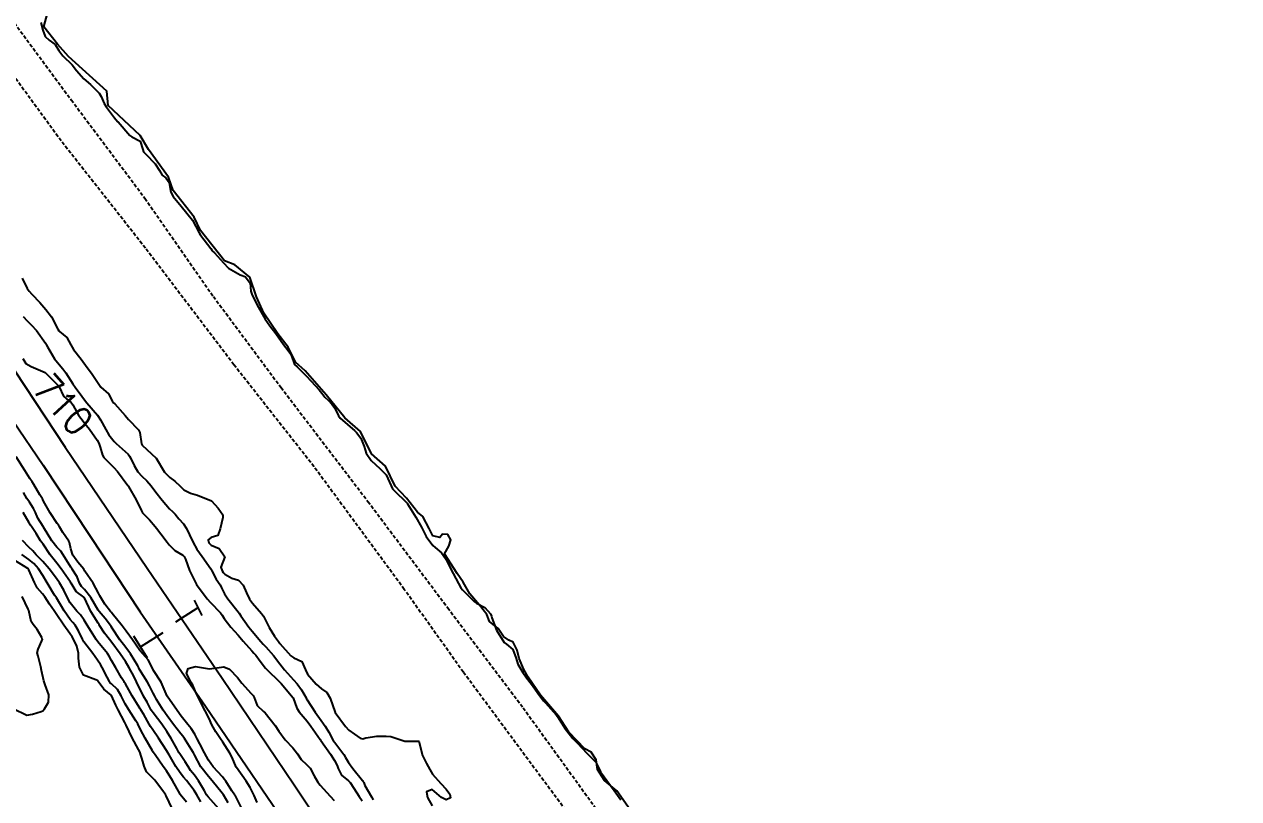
# Model space of a CAD drawing. Header units: metres. Extents: x 292545 to 299085, y 7450245 to 7463078.
# Drawn here: x 298413.3 to 298586.7, y 7451403.8 to 7451514.4 of the extents above; entities that cross this region are included whole.
import ezdxf
from ezdxf.enums import TextEntityAlignment as Align

# ---------------------------------------------------------------- set-up
doc = ezdxf.new("R2010")
doc.units = ezdxf.units.M
doc.linetypes.add('DASHED', pattern=[0.75, 0.5, -0.25])
for name, color, linetype in [('Cotas', 45, 'Continuous'), ('Curvas de Nivel 1m', 11, 'Continuous'), ('Curvas de Nivel 5m', 15, 'Continuous'), ('Hidrografia', 140, 'Continuous'), ('Linha Férrea', 20, 'Continuous'), ('Pórtico', 62, 'Continuous'), ('Vias Secundárias', 230, 'DASHED')]:
    doc.layers.add(name, color=color, linetype=linetype)
doc.styles.add('Style-STANDARD', font='STANDARD.shx')

msp = doc.modelspace()

# ---------------------------------------------------------------- linework, layer by layer
at = {"layer": 'Curvas de Nivel 1m', "flags": 128}
for points, elevation in [([(298415.68, 7451514.65), (298415.95, 7451513.55), (298416.27, 7451512.65), (298416.84, 7451512.1), (298417.71, 7451511.51), (298418.23, 7451510.62), (298418.81, 7451509.9), (298420.15, 7451508.6), (298420.78, 7451507.77), (298421.8, 7451506.58), (298422.76, 7451505.77), (298424.01, 7451504.55), (298424.29, 7451504.09), (298424.73, 7451503.06), (298425.06, 7451502.54), (298426.19, 7451501.04), (298426.64, 7451500.52), (298426.7, 7451500.45), (298428.38, 7451498.5), (298428.67, 7451498.31), (298429.85, 7451497.67), (298430.23, 7451496.48), (298430.34, 7451496.17), (298430.65, 7451495.85), (298432.01, 7451494.46), (298432.62, 7451493.52), (298433.01, 7451492.85), (298433.54, 7451492.44), (298433.98, 7451491.81), (298434.25, 7451490.42), (298434.57, 7451489.78), (298435.71, 7451488.41), (298436.54, 7451487.41), (298437.35, 7451486.39), (298438.27, 7451484.62), (298438.4, 7451484.38), (298438.51, 7451484.24), (298439.93, 7451482.36), (298440.16, 7451482.04), (298440.48, 7451481.73), (298441.77, 7451480.34), (298442.45, 7451479.58), (298444.14, 7451478.61), (298444.44, 7451478.51), (298444.91, 7451478.3), (298445.57, 7451477.44), (298445.66, 7451476.29), (298445.83, 7451475.71), (298446.4, 7451474.61), (298446.55, 7451474.28), (298446.73, 7451473.93), (298447.69, 7451472.27), (298448.35, 7451471.31), (298449.24, 7451470.25), (298450.32, 7451468.68), (298450.64, 7451468.24), (298451.35, 7451467.27), (298451.73, 7451466.22), (298451.9, 7451465.82), (298452.29, 7451465.47), (298453.58, 7451464.2), (298454.26, 7451463.43), (298455.42, 7451462.17), (298455.78, 7451461.71), (298456.23, 7451461.13), (298456.73, 7451460.67), (298457.21, 7451460.16), (298457.64, 7451459.57), (298458.2, 7451458.49), (298458.43, 7451458.14), (298460.18, 7451456.62), (298460.46, 7451456.4), (298460.77, 7451456.11), (298461.38, 7451455.31), (298461.84, 7451454.09), (298462.14, 7451453.15), (298462.82, 7451452.08), (298464.11, 7451450.92), (298464.97, 7451450.06), (298465.68, 7451448.46), (298465.91, 7451448.05), (298466.08, 7451447.85), (298467.99, 7451446.02), (298468.01, 7451445.98), (298468.05, 7451445.91), (298469.22, 7451444.01), (298470.01, 7451442.56), (298470.31, 7451442), (298470.72, 7451441.27), (298471.63, 7451439.98), (298471.98, 7451439.67), (298472.91, 7451438.91), (298473.54, 7451437.96), (298473.95, 7451437.13), (298474.57, 7451435.94), (298475.33, 7451434.53), (298475.67, 7451433.93), (298475.91, 7451433.63), (298477.61, 7451431.91), (298477.88, 7451431.73), (298479.08, 7451431.1), (298479.87, 7451430.2), (298480.02, 7451429.88), (298480.09, 7451429.65), (298480.74, 7451427.87), (298481.82, 7451426.11), (298482.15, 7451425.85), (298483.08, 7451425.12), (298483.53, 7451423.83), (298483.78, 7451423.04), (298484.48, 7451421.83), (298485.03, 7451421.09), (298485.75, 7451420.15), (298485.99, 7451419.81), (298486.66, 7451418.87), (298487.47, 7451417.79), (298487.72, 7451417.49), (298489.26, 7451415.77), (298489.45, 7451415.53), (298489.69, 7451415.16), (298490.6, 7451413.75), (298491.66, 7451412.41), (298492.3, 7451411.73), (298493.63, 7451410.29), (298494.27, 7451409.71), (298494.93, 7451409.01), (298495.58, 7451407.69), (298495.6, 7451407.66), (298497.03, 7451405.68), (298497.57, 7451404.96), (298498.5, 7451403.66)], 707), ([(298412.98, 7451478.14), (298413.71, 7451476.67), (298414, 7451476.26), (298414.4, 7451475.84), (298415.52, 7451474.65), (298416.38, 7451473.68), (298417.17, 7451472.63), (298418.11, 7451470.85), (298418.23, 7451470.62), (298418.34, 7451470.51), (298419.38, 7451469.65), (298419.95, 7451468.6), (298420.31, 7451467.94), (298421.41, 7451466.58), (298422.28, 7451465.4), (298422.88, 7451464.56), (298424.24, 7451462.55), (298425.35, 7451461.64), (298425.91, 7451460.52), (298426.04, 7451460.35), (298426.22, 7451460.17), (298427.7, 7451458.51), (298428.19, 7451457.94), (298429.61, 7451456.48), (298429.8, 7451456.1), (298430.03, 7451454.47), (298430.07, 7451454.38), (298430.15, 7451454.27), (298432.12, 7451452.45), (298433.32, 7451450.44), (298434.1, 7451449.67), (298434.82, 7451449.15), (298435.59, 7451448.41), (298436.08, 7451447.93), (298437.04, 7451447.42), (298438.06, 7451447.17), (298440.05, 7451446.36), (298440.99, 7451445.29), (298441.68, 7451444.34), (298441.66, 7451443.96), (298441.29, 7451442.34), (298440.93, 7451441.41), (298439.99, 7451441.12), (298439.56, 7451440.79), (298439.65, 7451440.36), (298439.98, 7451439.99), (298441.14, 7451439.51), (298441.96, 7451438.33), (298441.38, 7451436.89), (298441.58, 7451436.34), (298441.71, 7451436.12), (298441.93, 7451435.89), (298442.93, 7451435.31), (298443.92, 7451435.03), (298444.55, 7451434.3), (298445.02, 7451433.19), (298445.49, 7451432.29), (298445.88, 7451431.73), (298447.16, 7451430.27), (298447.45, 7451429.86), (298447.85, 7451429.09), (298448.29, 7451428.26), (298449.05, 7451427.02), (298449.61, 7451426.24), (298449.81, 7451425.99), (298451.36, 7451424.22), (298451.79, 7451423.94), (298452.96, 7451423.38), (298453.45, 7451422.19), (298453.76, 7451421.61), (298454.99, 7451420.18), (298455.74, 7451419.49), (298456.53, 7451418.95), (298456.99, 7451418.15), (298457.69, 7451416.14), (298459.17, 7451414.13), (298459.67, 7451413.6), (298461.29, 7451412.47), (298461.66, 7451412.38), (298462.08, 7451412.52), (298463.66, 7451412.73), (298464.98, 7451412.73), (298465.66, 7451412.67), (298467.65, 7451412.03), (298469.65, 7451412), (298470.16, 7451409.99), (298470.76, 7451408.84), (298471.24, 7451407.98), (298471.59, 7451407.3), (298472.79, 7451405.97), (298473.57, 7451405.18), (298474.07, 7451404.46), (298474.17, 7451403.95), (298473.55, 7451403.67), (298472.9, 7451403.97), (298471.56, 7451405.12), (298470.75, 7451404.81), (298470.87, 7451403.99), (298471.54, 7451402.8)], 708), ([(298413.14, 7451472.68), (298413.71, 7451472.03), (298414.35, 7451471.43), (298415.04, 7451470.65), (298416.32, 7451468.84), (298416.45, 7451468.64), (298416.64, 7451468.32), (298417.64, 7451466.63), (298418.28, 7451465.8), (298418.83, 7451465.17), (298419.25, 7451464.61), (298420.25, 7451463.06), (298420.57, 7451462.59), (298421.51, 7451461.29), (298422.05, 7451460.57), (298422.22, 7451460.35), (298423.75, 7451458.55), (298424.19, 7451457.92), (298424.93, 7451456.54), (298425.39, 7451455.76), (298426.16, 7451454.79), (298426.43, 7451454.52), (298428.14, 7451452.98), (298428.35, 7451452.71), (298428.47, 7451452.49), (298429.01, 7451451.39), (298429.53, 7451450.49), (298430.1, 7451449.86), (298430.8, 7451449.18), (298431.42, 7451448.46), (298432.07, 7451447.6), (298432.98, 7451446.44), (298434.04, 7451445.22), (298434.45, 7451444.83), (298434.84, 7451444.42), (298435.39, 7451443.78), (298436.02, 7451443.06), (298436.47, 7451442.4), (298436.89, 7451441.5), (298437.41, 7451440.39), (298437.97, 7451439.45), (298438.7, 7451438.37), (298439.94, 7451436.63), (298440.09, 7451436.36), (298440.73, 7451435.16), (298441.26, 7451434.34), (298441.49, 7451433.92), (298441.9, 7451433.05), (298442.37, 7451432.33), (298443.87, 7451430.48), (298443.99, 7451430.31), (298444.23, 7451429.93), (298445.36, 7451428.29), (298445.83, 7451427.73), (298447.1, 7451426.27), (298447.43, 7451425.89), (298447.81, 7451425.51), (298448.88, 7451424.25), (298449.78, 7451423.06), (298450.47, 7451422.23), (298451.75, 7451420.78), (298452.26, 7451420.21), (298452.9, 7451419.37), (298453.56, 7451418.19), (298453.62, 7451418.09), (298453.72, 7451417.92), (298454.85, 7451416.18), (298455.68, 7451414.97), (298456.02, 7451414.5), (298456.27, 7451414.16), (298456.82, 7451413.31), (298457.44, 7451412.14), (298457.65, 7451411.82), (298458.92, 7451410.13), (298459.19, 7451409.7), (298459.61, 7451408.96), (298460.21, 7451408.11), (298461.59, 7451406.39), (298461.72, 7451406.23), (298461.79, 7451406.1), (298461.96, 7451405.71), (298462.89, 7451404.08), (298463.13, 7451403.66)], 709), ([(298442.42, 7451403.21), (298441.75, 7451404.34), (298441.56, 7451404.61), (298440.12, 7451406.35), (298439.59, 7451406.96), (298438.51, 7451408.37), (298437.62, 7451410.07), (298437.52, 7451410.28), (298437.46, 7451410.38), (298437.16, 7451410.86), (298436.19, 7451412.4), (298435.97, 7451412.72), (298435.66, 7451413.08), (298434.62, 7451414.42), (298433.69, 7451415.66), (298433.14, 7451416.44), (298432.21, 7451417.95), (298431.94, 7451418.45), (298431.73, 7451418.86), (298431.21, 7451419.93), (298430.92, 7451420.46), (298429.77, 7451422.28), (298429.65, 7451422.48), (298429.5, 7451422.76), (298428.46, 7451424.49), (298427.81, 7451425.39), (298426.96, 7451426.51), (298425.84, 7451428.18), (298425.7, 7451428.38), (298425.6, 7451428.52), (298424.84, 7451429.53), (298424, 7451430.55), (298423.87, 7451430.75), (298422.8, 7451432.56), (298421.9, 7451433.68), (298421.46, 7451434.13), (298421.21, 7451434.58), (298420.84, 7451435.5), (298420.15, 7451436.6), (298419.94, 7451436.88), (298418.84, 7451438.61), (298418.51, 7451439.15), (298417.97, 7451439.72), (298417.23, 7451440.63), (298416.05, 7451442.6), (298416.03, 7451442.64), (298416.01, 7451442.67), (298415.24, 7451443.87), (298414.89, 7451444.66), (298414.63, 7451445.25), (298414.05, 7451446.13), (298413.69, 7451446.67), (298413.21, 7451447.53)], 709), ([(298441.09, 7451402.34), (298439.55, 7451404.07), (298439.33, 7451404.36), (298439.02, 7451404.91), (298438.19, 7451406.37), (298437.59, 7451407.19), (298437.05, 7451407.85), (298436.69, 7451408.39), (298436.28, 7451409.07), (298435.62, 7451410.05), (298435.38, 7451410.41), (298435.07, 7451410.97), (298434.28, 7451412.42), (298433.66, 7451413.41), (298432.93, 7451414.44), (298431.7, 7451416.06), (298431.44, 7451416.45), (298430.83, 7451417.58), (298430.32, 7451418.47), (298430.12, 7451418.86), (298429.73, 7451419.67), (298429.35, 7451420.48), (298428.95, 7451421.3), (298428.3, 7451422.49), (298427.78, 7451423.38), (298427.02, 7451424.51), (298425.82, 7451426.11), (298425.47, 7451426.53), (298424.75, 7451427.45), (298424.07, 7451428.55), (298423.98, 7451428.68), (298423.85, 7451428.86), (298422.79, 7451430.56), (298421.89, 7451432.48), (298421.8, 7451432.57), (298420.72, 7451433.41), (298419.99, 7451434.6), (298419.96, 7451434.65), (298419.91, 7451434.74), (298418.58, 7451436.61), (298417.95, 7451437.43), (298416.99, 7451438.63), (298415.98, 7451440.14), (298415.78, 7451440.44), (298415.63, 7451440.65), (298414.98, 7451441.67), (298414.32, 7451442.67), (298414.21, 7451442.86), (298414.02, 7451443.18), (298413.15, 7451444.68)], 708), ([(298438.54, 7451403.38), (298437.95, 7451404.38), (298437.56, 7451404.96), (298436.45, 7451406.4), (298436.06, 7451406.88), (298435.59, 7451407.51), (298434.97, 7451408.42), (298433.99, 7451410.06), (298433.77, 7451410.43), (298433.63, 7451410.67), (298432.47, 7451412.44), (298431.66, 7451413.63), (298431.34, 7451414.13), (298431.15, 7451414.46), (298430.36, 7451415.81), (298429.95, 7451416.48), (298429.86, 7451416.63), (298429.71, 7451416.88), (298428.71, 7451418.49), (298427.74, 7451420.23), (298427.63, 7451420.39), (298427.56, 7451420.5), (298427.2, 7451421.05), (298426.36, 7451422.51), (298425.78, 7451423.53), (298425.43, 7451424.16), (298425.19, 7451424.53), (298423.82, 7451426.22), (298423.57, 7451426.55), (298423.08, 7451427.3), (298422.29, 7451428.57), (298421.85, 7451429.31), (298421.32, 7451430.04), (298420.81, 7451430.59), (298419.88, 7451431.79), (298419.45, 7451432.6), (298418.94, 7451433.57), (298418.33, 7451434.62), (298417.92, 7451435.24), (298416.88, 7451436.63), (298415.95, 7451437.67), (298415.46, 7451438.15), (298414.98, 7451438.65), (298414.52, 7451439.22), (298413.97, 7451439.73), (298413.03, 7451440.68)], 707), ([(298436.46, 7451403.32), (298435.58, 7451404.41), (298435.55, 7451404.46), (298434.48, 7451406.42), (298433.6, 7451407.79), (298433.13, 7451408.43), (298431.98, 7451410.09), (298431.73, 7451410.45), (298431.63, 7451410.62), (298430.59, 7451412.47), (298430.25, 7451413.06), (298429.67, 7451414.17), (298429.51, 7451414.48), (298429.22, 7451414.95), (298428.24, 7451416.49), (298427.71, 7451417.37), (298427.32, 7451418.11), (298427.14, 7451418.51), (298426.6, 7451419.39), (298425.74, 7451420.23), (298425.58, 7451420.36), (298425.47, 7451420.52), (298425.13, 7451421.15), (298424.43, 7451422.54), (298424.2, 7451422.96), (298423.78, 7451423.61), (298423.11, 7451424.56), (298421.82, 7451426.23), (298421.62, 7451426.57), (298421.05, 7451427.79), (298420.55, 7451428.59), (298420.23, 7451428.98), (298419.85, 7451429.4), (298418.99, 7451430.61), (298417.89, 7451432.47), (298417.8, 7451432.62), (298417.63, 7451432.89), (298416.56, 7451434.63), (298415.93, 7451435.7), (298415.32, 7451436.65), (298414.67, 7451437.38), (298413.96, 7451437.96), (298412.94, 7451438.68)], 706), ([(298411.7, 7451416.69), (298413.69, 7451415.75), (298414.48, 7451415.87), (298415.7, 7451416.24), (298415.97, 7451416.37), (298416.21, 7451416.63), (298416.75, 7451417.6), (298416.79, 7451418.63), (298416.28, 7451420.09), (298416.08, 7451420.64), (298415.76, 7451422.1), (298415.67, 7451422.64), (298415.28, 7451424.14), (298415.16, 7451424.65), (298415.31, 7451425.14), (298415.82, 7451426.33), (298415.89, 7451426.57), (298415.88, 7451426.64), (298415.82, 7451426.82), (298415.16, 7451427.98), (298414.56, 7451428.66), (298414.3, 7451429.11), (298413.94, 7451430.67), (298413.87, 7451430.87), (298412.98, 7451432.68)], 704), ([(298446.55, 7451403.28), (298446.13, 7451404.28), (298445.57, 7451405.4), (298445.01, 7451406.3), (298443.6, 7451408.26), (298443.58, 7451408.29), (298443.57, 7451408.31), (298442.99, 7451409.69), (298442.65, 7451410.32), (298441.65, 7451411.86), (298441.32, 7451412.34), (298440.65, 7451413.37), (298440.09, 7451414.36), (298439.69, 7451415.24), (298439.14, 7451416.37), (298438.45, 7451417.63), (298438.09, 7451418.38), (298437.73, 7451419.23), (298437.36, 7451420.01), (298437.14, 7451420.39), (298436.47, 7451421.69), (298436.71, 7451422.4), (298437.78, 7451422.67), (298439.77, 7451422.36), (298441.78, 7451422.66), (298442.61, 7451422.32), (298443.75, 7451421.11), (298444.38, 7451420.3), (298445.73, 7451418.83), (298445.99, 7451418.55), (298446.13, 7451418.28), (298446.58, 7451417.14), (298447.47, 7451416.26), (298447.7, 7451416.06), (298449.13, 7451414.25), (298449.67, 7451413.46), (298450.55, 7451412.23), (298451.64, 7451411.08), (298452.34, 7451410.21), (298452.83, 7451409.41), (298453.61, 7451408.68), (298454.15, 7451408.18), (298454.68, 7451407.09), (298455.21, 7451406.17), (298455.58, 7451405.73), (298456.97, 7451404.16), (298457.55, 7451403.53)], 711)]:
    msp.add_lwpolyline(points, dxfattribs=dict(at, elevation=elevation))
at = {"layer": 'Curvas de Nivel 5m', "flags": 128}
for points, elevation in [([(298413.08, 7451466.68), (298413.54, 7451465.93), (298414.28, 7451465.51), (298416.27, 7451464.64), (298418.24, 7451462.69), (298418.29, 7451462.62), (298418.9, 7451461.28), (298419.66, 7451460.6), (298420, 7451460.37), (298420.22, 7451460.03), (298421.05, 7451458.58), (298422.18, 7451457.1), (298422.62, 7451456.57), (298423.73, 7451454.98), (298423.97, 7451454.55), (298424.15, 7451453.98), (298424.46, 7451452.87), (298424.65, 7451452.54), (298426.11, 7451451.09), (298426.61, 7451450.51), (298428.08, 7451448.55), (298428.12, 7451448.5), (298428.18, 7451448.4), (298429.3, 7451446.49), (298430.04, 7451444.92), (298430.19, 7451444.63), (298430.34, 7451444.48), (298431.2, 7451443.64), (298432.02, 7451442.68), (298432.2, 7451442.45), (298432.79, 7451441.65), (298433.71, 7451440.43), (298433.98, 7451440.06), (298434.79, 7451439.24), (298435.96, 7451438.56), (298436.13, 7451438.4), (298436.33, 7451438.02), (298436.91, 7451436.39), (298437.91, 7451434.38), (298439.42, 7451432.36), (298439.88, 7451431.81), (298441.32, 7451430.34), (298441.55, 7451430.03), (298441.85, 7451429.53), (298442.81, 7451428.32), (298443.83, 7451427.14), (298444.56, 7451426.3), (298445.8, 7451424.92), (298446.1, 7451424.59), (298446.37, 7451424.28), (298446.97, 7451423.45), (298447.77, 7451422.45), (298447.96, 7451422.26), (298449.75, 7451420.48), (298449.97, 7451420.24), (298451.72, 7451418.22), (298452.22, 7451416.73), (298452.54, 7451416.21), (298453.68, 7451414.88), (298454.22, 7451414.18), (298455.55, 7451412.28), (298455.62, 7451412.17), (298455.65, 7451412.13), (298457.04, 7451410.16), (298457.61, 7451409.25), (298457.99, 7451408.53), (298458.14, 7451408.14), (298458.62, 7451407.16), (298459.59, 7451406.37), (298459.85, 7451406.12), (298460.39, 7451405.3), (298461.13, 7451404.1), (298461.55, 7451403.49)], 710), ([(298444.42, 7451402.3), (298443.55, 7451404.04), (298443.45, 7451404.21), (298443.38, 7451404.31), (298442.96, 7451404.92), (298442.07, 7451406.33), (298441.87, 7451406.62), (298441.59, 7451406.94), (298440.28, 7451408.35), (298439.61, 7451409.3), (298439.03, 7451410.37), (298438.36, 7451411.65), (298437.99, 7451412.38), (298437.66, 7451413.02), (298437.13, 7451413.85), (298436.67, 7451414.4), (298435.69, 7451415.6), (298435.13, 7451416.42), (298433.72, 7451418.43), (298432.83, 7451420.44), (298431.77, 7451422.13), (298431.6, 7451422.45), (298430.98, 7451423.66), (298430.24, 7451424.47), (298429.8, 7451424.96), (298428.75, 7451426.49), (298427.84, 7451427.75), (298427.28, 7451428.51), (298425.86, 7451430.25), (298425.74, 7451430.4), (298425.64, 7451430.52), (298424.82, 7451431.59), (298424.23, 7451432.54), (298424.11, 7451432.76), (298423.9, 7451433.15), (298423.13, 7451434.56), (298421.93, 7451436.31), (298421.85, 7451436.49), (298421.8, 7451436.57), (298420.93, 7451437.6), (298420.24, 7451438.59), (298419.97, 7451439.5), (298419.76, 7451440.37), (298419.67, 7451440.59), (298418.8, 7451441.81), (298418.33, 7451442.62), (298418.22, 7451442.82), (298418.02, 7451443.12), (298417.02, 7451444.63), (298416.05, 7451446.29), (298415.96, 7451446.55), (298415.91, 7451446.64), (298415.51, 7451447.2), (298414.67, 7451448.66), (298414.45, 7451449.03), (298414.09, 7451449.55), (298413.39, 7451450.68), (298412.13, 7451452.61)], 710), ([(298434.41, 7451402.42), (298433.55, 7451404.22), (298433.45, 7451404.43), (298433.19, 7451404.8), (298431.96, 7451406.45), (298431.59, 7451406.82), (298430.76, 7451407.63), (298430.44, 7451408.47), (298430.24, 7451409.1), (298429.8, 7451410.48), (298429.63, 7451410.85), (298428.69, 7451412.49), (298427.87, 7451414.3), (298427.77, 7451414.5), (298427.68, 7451414.67), (298426.69, 7451416.52), (298426.36, 7451417.17), (298425.77, 7451418.53), (298425.75, 7451418.55), (298425.72, 7451418.58), (298424.65, 7451419.45), (298423.84, 7451420.55), (298423.74, 7451420.67), (298423.5, 7451420.8), (298421.76, 7451421.43), (298421.17, 7451422.58), (298421.06, 7451423.86), (298421.06, 7451424.58), (298420.83, 7451425.57), (298420.35, 7451426.59), (298420.16, 7451426.93), (298419.83, 7451427.4), (298418.96, 7451428.61), (298417.86, 7451430.19), (298417.55, 7451430.62), (298416.92, 7451431.59), (298416.24, 7451432.64), (298415.9, 7451433.06), (298415.16, 7451433.91), (298414.75, 7451434.66), (298413.94, 7451436.51), (298413.79, 7451436.67), (298411.95, 7451437.81)], 705)]:
    msp.add_lwpolyline(points, dxfattribs=dict(at, elevation=elevation))
at = {"layer": 'Hidrografia'}
msp.add_lwpolyline([(298500.16, 7451401.72), (298497.93, 7451404.94), (298496.18, 7451406.43), (298495.17, 7451407.96), (298494.97, 7451409.35), (298494.28, 7451410.47), (298493.35, 7451410.94), (298491.07, 7451413.32), (298489.6, 7451415.57), (298487.03, 7451418.57), (298485.27, 7451421.14), (298484.65, 7451422.26), (298483.96, 7451423.82), (298483.68, 7451425.03), (298483.1, 7451426.17), (298482.51, 7451426.46), (298481.76, 7451426.95), (298480.98, 7451428.12), (298479.72, 7451429.12), (298479.38, 7451430.13), (298478.3, 7451431.45), (298476.92, 7451433.05), (298475.99, 7451434.73), (298475.11, 7451435.98), (298473.31, 7451438.77), (298473.94, 7451439.85), (298474.24, 7451440.78), (298473.81, 7451441.52), (298473.05, 7451441.58), (298472.64, 7451441.1), (298471.63, 7451441.32), (298471.13, 7451442.4), (298470.24, 7451444.09), (298469.47, 7451444.73), (298467.89, 7451446.7), (298466.29, 7451448.41), (298464.91, 7451451.29), (298462.88, 7451453.03), (298461.3, 7451456.24), (298459.08, 7451458.21), (298456.44, 7451461.45), (298453.4, 7451464.92), (298452.04, 7451466.13), (298451, 7451468.27), (298449.51, 7451470.2), (298447.5, 7451473.15), (298446.46, 7451475.47), (298445.51, 7451478.26), (298443.38, 7451480.05), (298441.9, 7451480.61), (298438.45, 7451484.95), (298437.57, 7451486.84), (298434.58, 7451490.66), (298433.92, 7451492.55), (298431.04, 7451496.5), (298429.84, 7451498.5), (298425.3, 7451502.77), (298425.11, 7451504.81), (298419.61, 7451509.77), (298418.04, 7451511.55), (298416.09, 7451514), (298416.61, 7451515.96)], dxfattribs=at)
at = {"layer": 'Linha Férrea', "linetype": 'Continuous'}
for points in [[(298409.04, 7451469.22), (298419.16, 7451454.01), (298430.83, 7451436.74), (298441.58, 7451421.01), (298451.87, 7451405.8), (298464.86, 7451386.3), (298476.7, 7451369.54), (298488.43, 7451351.61), (298502.91, 7451330.08), (298514.74, 7451312.47), (298524.81, 7451297.42), (298537.38, 7451278.62), (298549.11, 7451260.27), (298555.69, 7451249.95), (298562.42, 7451238.54), (298570.41, 7451225.54), (298579.39, 7451209.51), (298586.74, 7451195.79)], [(298407.3, 7451464.17), (298416, 7451451.41), (298422.63, 7451441.46), (298429.87, 7451430.49), (298439.2, 7451417), (298453.11, 7451396.56), (298460.09, 7451386.27), (298469.26, 7451372.63), (298478.45, 7451359.45), (298486.36, 7451347.55), (298494.72, 7451334.88), (298503.86, 7451321.28), (298513.67, 7451306.71), (298522.22, 7451294.07), (298532.74, 7451278.22), (298542.51, 7451263.33), (298550.77, 7451249.95), (298559.17, 7451236.09), (298567.27, 7451222.74), (298575.45, 7451208.26), (298582.98, 7451194.36)]]:
    msp.add_lwpolyline(points, dxfattribs=at)
at = {"layer": 'Pórtico'}
for points in [[(298437.55, 7451432.15), (298438.66, 7451429.96)], [(298438.1, 7451431.07), (298434.9, 7451429.01)], [(298428.9, 7451427.07), (298430.87, 7451423.9)], [(298429.89, 7451425.47), (298433.16, 7451427.56)]]:
    msp.add_lwpolyline(points, dxfattribs=at)
at = {"layer": 'Vias Secundárias'}
for points in [[(298272.28, 7451723.17), (298311.84, 7451670.85), (298333.92, 7451637.47), (298354.49, 7451604.16), (298363.02, 7451588.51), (298384.21, 7451555.03), (298397.19, 7451538.12), (298398.47, 7451533.66), (298401.05, 7451528.71), (298410.55, 7451516.38), (298420.01, 7451503.59), (298430.53, 7451489.55), (298440.31, 7451475.52), (298449.95, 7451462.55), (298462.39, 7451446.25), (298473.77, 7451431.08), (298484.54, 7451416.8), (298495.92, 7451401.07), (298505.41, 7451388.31), (298513.24, 7451378.17), (298521.92, 7451367)], [(298518.84, 7451364.99), (298506.84, 7451380.58), (298490.61, 7451402.16), (298476.01, 7451421.87), (298467.57, 7451433.7), (298454.67, 7451451.22), (298443.24, 7451465.76), (298430.6, 7451482.42), (298418.57, 7451497.72), (298410.78, 7451508.39), (298401.15, 7451521.35), (298392.21, 7451532.52), (298378.97, 7451553.27), (298365.78, 7451575.1), (298346.47, 7451607.86), (298327.46, 7451640.11), (298307.73, 7451669.81), (298267.83, 7451719.97)]]:
    msp.add_lwpolyline(points, dxfattribs=at)

# ---------------------------------------------------------------- texts
at = {"layer": 'Cotas', "style": 'Style-STANDARD'}
msp.add_text('710', height=4, rotation=311.9957, dxfattribs=at).set_placement((298418.84, 7451460.09, 710), align=Align.MIDDLE_CENTER)

doc.saveas('drawing.dxf')
